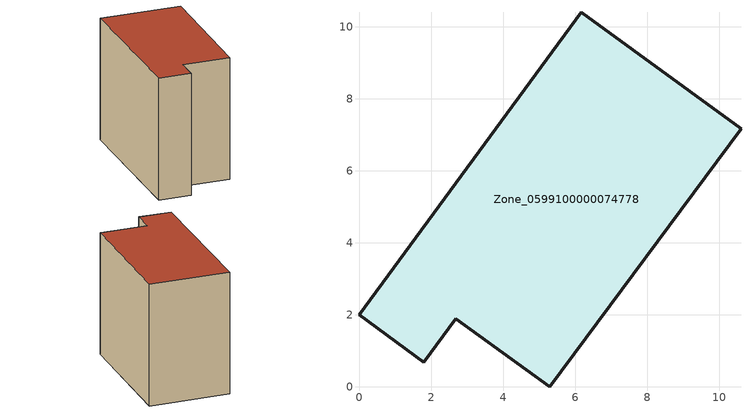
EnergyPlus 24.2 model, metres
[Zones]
Zone_0599100000074778
 floor ground (C_G): 2.68,1.9 1.79,0.69 0,2 6.16,10.41 10.6,7.17 5.28,0 z0
 wall outside (C_F): 6.16,10.41 0,2 1.79,0.69 2.68,1.9 5.28,0 10.6,7.17 6.16,10.41 z0:8.44
 roof outside (C_R): 5.28,0 10.6,7.17 6.16,10.41 0,2 1.79,0.69 2.68,1.9 z8.44
[BUILDING]
Pand.0599100000074778: North Axis=0; Terrain=City; Loads Convergence Tolerance Value=0.04; Temperature Convergence Tolerance Value=0.4; Solar Distribution=FullExterior; Maximum Number of Warmup Days=25; Minimum Number of Warmup Days=1
[Site:Location]
Rotterdam.The.Hague.AP_ZH_NLD Design_Conditions: Latitude=51.96; Longitude=4.45; Time Zone=1; Elevation=-4.5
[SITE:GROUNDTEMPERATURE:BUILDINGSURFACE]
18, 18, 18, 18, 18, 18, 18, 18, 18, 18, 18, 18
[MATERIAL] Thermal Absorptance=0.9; Solar Absorptance=0.7; Visible Absorptance=0.7
Name | Roughness | Thickness | Conductivity | Density | Specific Heat
G.TI.1975-1991 | MediumSmooth | 0.15 | 0.288461 | 540 | 1210
F.TI.1975-1991 | Rough | 0.3 | 0.230769 | 1920 | 840
R.TI.1975-1991 | MediumRough | 0.2 | 0.153846 | 1500 | 1000
[CONSTRUCTION]
C_G: G.TI.1975-1991
C_F: F.TI.1975-1991
C_R: R.TI.1975-1991
[ZONE]
Zone_0599100000074778: Type=1; Multiplier=1; Ceiling Height=Autocalculate; Volume=Autocalculate; Floor Area=autocalculate; Part of Total Floor Area=Yes
[ZONEINFILTRATION:DESIGNFLOWRATE]
Infil_Zone_0599100000074778: Zone or ZoneList or Space or SpaceList=Zone_0599100000074778; Schedule=AlwaysOn; Design Flow Rate Calculation Method=Flow/Area; Flow Rate per Floor Area=0.003; Constant Term Coefficient=1; Temperature Term Coefficient=0; Velocity Term Coefficient=0; Velocity Squared Term Coefficient=0
[HVACTEMPLATE:ZONE:IDEALLOADSAIRSYSTEM]
Zone_0599100000074778: Maximum Heating Supply Air Temperature=50; Minimum Cooling Supply Air Temperature=13; Maximum Heating Supply Air Humidity Ratio=0.0156; Minimum Cooling Supply Air Humidity Ratio=0.0077; Heating Limit=NoLimit; Cooling Limit=NoLimit; Dehumidification Control Type=ConstantSensibleHeatRatio; Cooling Sensible Heat Ratio=0.7; Dehumidification Setpoint=60; Humidification Control Type=None; Humidification Setpoint=30; Outdoor Air Method=None; Outdoor Air Flow Rate per Person=0.00944; Outdoor Air Flow Rate per Zone Floor Area=0; Outdoor Air Flow Rate per Zone=0; Demand Controlled Ventilation Type=None; Outdoor Air Economizer Type=NoEconomizer; Heat Recovery Type=None; Sensible Heat Recovery Effectiveness=0.7; Latent Heat Recovery Effectiveness=0.65
[ZONECONTROL:THERMOSTAT]
ThermostatControl_Zone_0599100000074778: Zone or ZoneList=Zone_0599100000074778; Control Type Schedule=DualSetpointControlType; Control 1=Thermostat_Zone_0599100000074778; Temperature Difference Between Cutout And Setpoint=0
[THERMOSTATSETPOINT:DUALSETPOINT]
Thermostat_Zone_0599100000074778: Heating Setpoint Temperature Schedule=HeatingSetpoint_Zone_0599100000074778; Cooling Setpoint Temperature Schedule=CoolingSetpoint_Zone_0599100000074778
[SCHEDULE:COMPACT]
HeatingSetpoint_Zone_0599100000074778: Through: 12/31, For: AllDays, Until: 24:00, 21
CoolingSetpoint_Zone_0599100000074778: Through: 12/31, For: AllDays, Until: 24:00, 24
DualSetpointControlType: Through: 12/31, For: AllDays, Until: 24:00, 4
AlwaysOn: Through: 12/31, For: AllDays, Until: 24:00, 1
